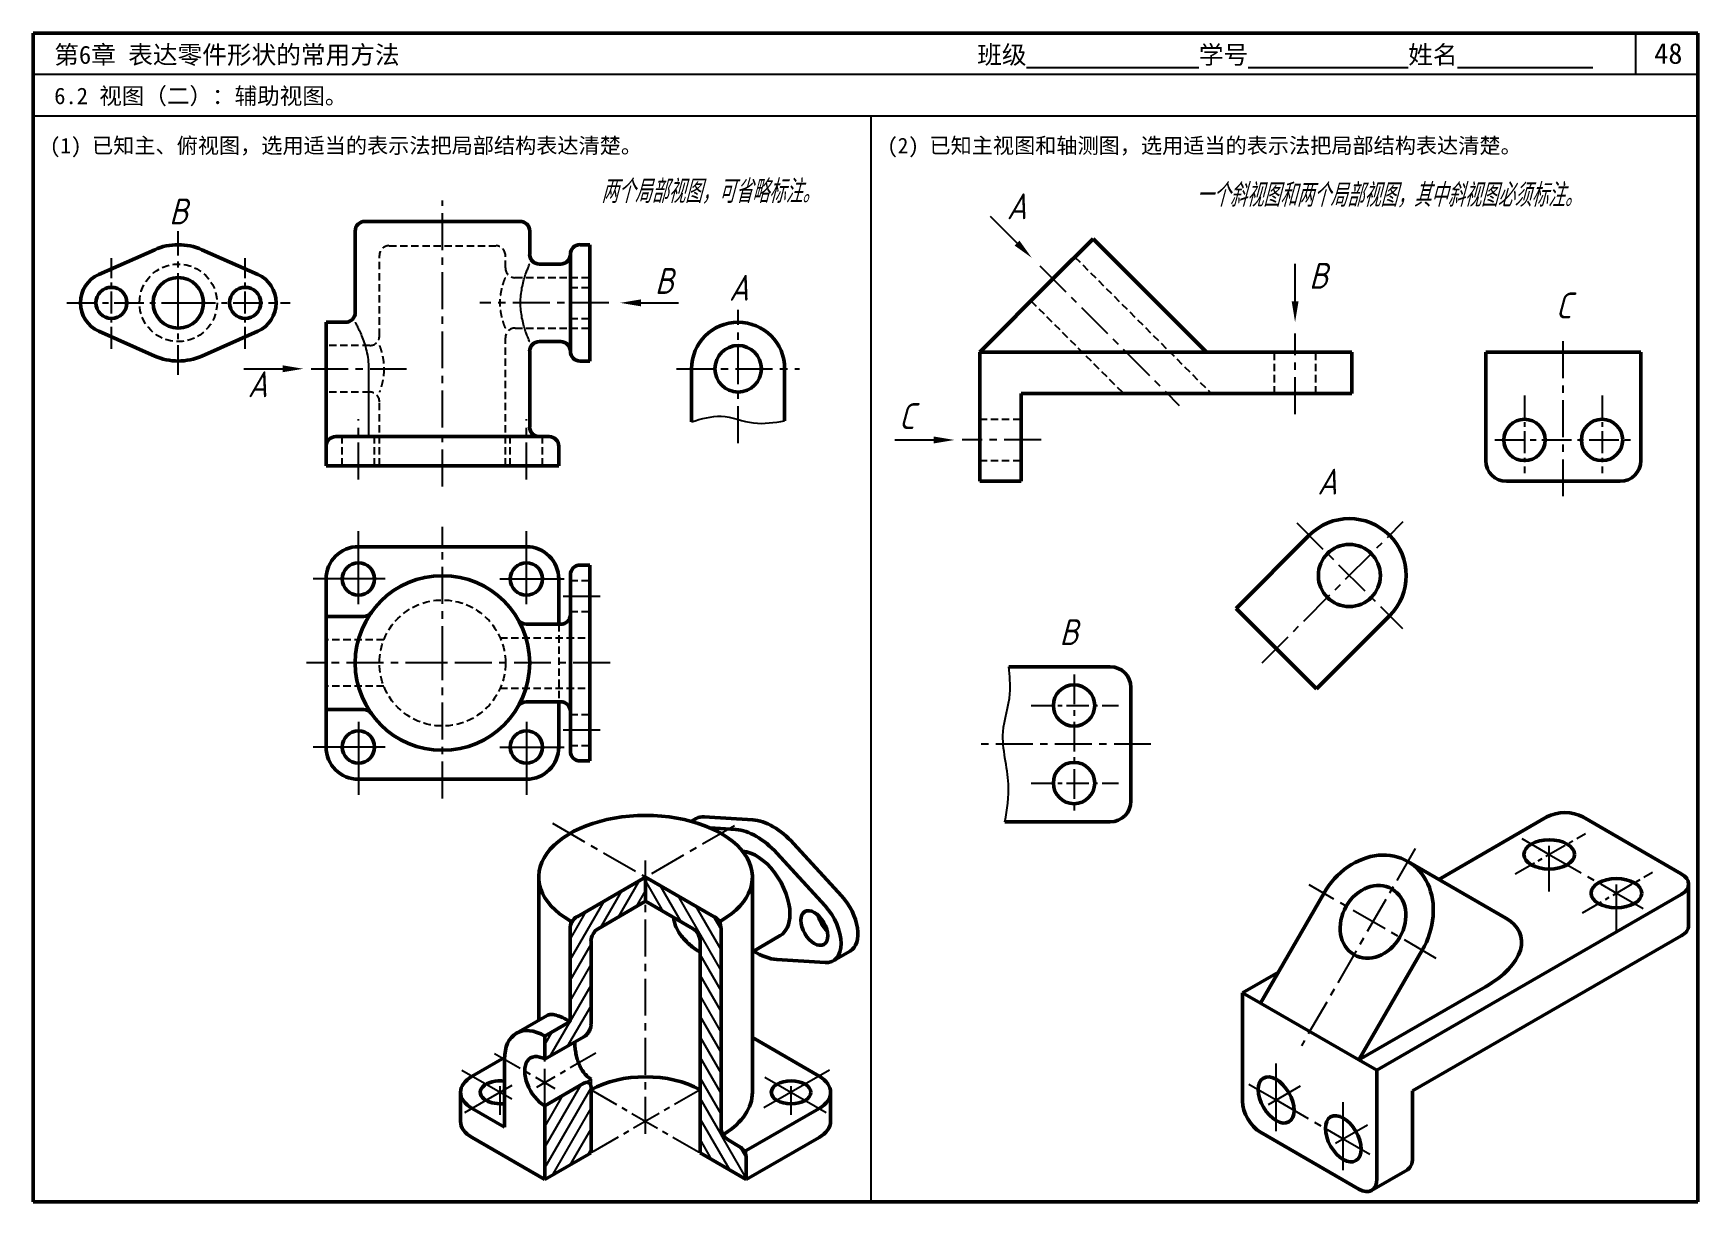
# Model space of a CAD drawing. Header units: millimetres. Extents: x 0 to 322, y 0 to 226.
import ezdxf

# ---------------------------------------------------------------- set-up
doc = ezdxf.new("R2010")
doc.units = ezdxf.units.MM
doc.header["$LTSCALE"] = 0.225
doc.linetypes.add('CENTER', pattern=[50.8, 31.75, -6.35, 6.35, -6.35])
doc.linetypes.add('HIDDEN', pattern=[9.525, 6.35, -3.175])
for name, color, linetype in [('点画线层', 7, 'CENTER'), ('答案', 1, 'Continuous'), ('虚线层', 7, 'HIDDEN')]:
    doc.layers.add(name, color=color, linetype=linetype)
doc.layers.add('粗实线层', color=7, linetype='Continuous', lineweight=50)
doc.styles.get("Standard").update_dxf_attribs({"font": 'gbeitc.shx', "height": 4.5, "bigfont": 'gbcbig.shx'})
doc.styles.add('宋体', font='SimSun.ttf', dxfattribs={"height": 3.5})

msp = doc.modelspace()

# ---------------------------------------------------------------- hatches: boundary and pattern name
h = msp.add_hatch()
h.set_pattern_fill('ANSI31', color=256, scale=0.625, angle=15, style=0)
h.set_pattern_definition([(60, (-248.7493, -127.3818), (-1.718519, 0.9921875), [])])
edge = h.paths.add_edge_path()
edge.add_line((118.45, 58.1), (118.45, 62.79))
edge.add_line((118.45, 62.79), (105.19, 55.13))
edge.add_ellipse((105.19, 53.57), major_axis=(-0.96, -1.66), ratio=0.57735, start_angle=225, end_angle=315)
edge.add_line((103.84, 52.79), (103.84, 34.85))
edge.add_line((103.84, 34.85), (98.97, 32.04))
edge.add_line((98.97, 32.04), (98.97, 27.54))
edge.add_line((98.97, 27.54), (106.54, 31.91))
edge.add_spline(control_points=[(106.54, 31.91), (106.72, 32.02), (106.9, 32.16), (107.22, 32.5), (107.37, 32.7), (107.62, 33.13), (107.72, 33.36), (107.83, 33.7), (107.85, 33.82), (107.89, 34.04), (107.9, 34.15), (107.9, 34.26)], knot_values=[-1.968518, -1.968518, -1.968518, -1.968518, -1.480212, -1.480212, -0.991906, -0.991906, -0.503601, -0.503601, -0.2518, -0.2518, 0, 0, 0, 0], degree=3, periodic=0)
edge.add_line((107.9, 34.26), (107.9, 50.44))
edge.add_ellipse((109.25, 51.23), major_axis=(-0.96, -1.66), ratio=0.57735, start_angle=225, end_angle=315, ccw=False)
edge.add_line((109.25, 52.79), (118.45, 58.1))
edge = h.paths.add_edge_path()
edge.add_spline(control_points=[(107.9, 22.13), (107.9, 22.34), (107.86, 22.52), (107.73, 22.82), (107.63, 22.93), (107.38, 23.08), (107.24, 23.11), (106.99, 23.09), (106.9, 23.07), (106.73, 23.01), (106.64, 22.97), (106.54, 22.91)], knot_values=[-1.968518, -1.968518, -1.968518, -1.968518, -1.480212, -1.480212, -0.991906, -0.991906, -0.503601, -0.503601, -0.2518, -0.2518, 0, 0, 0, 0], degree=3, periodic=0)
edge.add_line((106.54, 22.91), (98.97, 18.54))
edge.add_line((98.97, 18.54), (98.97, 4.29))
edge.add_line((98.97, 4.29), (107.9, 9.44))
edge.add_line((107.9, 9.44), (107.9, 22.13))
h = msp.add_hatch()
h.set_pattern_fill('ANSI31', color=256, scale=0.625, angle=75, style=0)
h.set_pattern_definition([(120, (-248.7493, -127.3818), (-1.718519, -0.9921875), [])])
edge = h.paths.add_edge_path()
edge.add_line((118.45, 62.79), (118.45, 58.1))
edge.add_line((118.45, 58.1), (127.65, 52.79))
edge.add_ellipse((127.65, 51.23), major_axis=(0.96, -1.66), ratio=0.57735, start_angle=45, end_angle=135, ccw=False)
edge.add_line((129.01, 50.44), (129.01, 9.44))
edge.add_line((129.01, 9.44), (137.94, 4.29))
edge.add_line((137.94, 4.29), (137.94, 8.35))
edge.add_ellipse((136.58, 9.13), major_axis=(0.96, -1.66), ratio=0.57735, start_angle=45, end_angle=134.9964)
edge.add_line((136.58, 10.69), (134.42, 11.94))
edge.add_line((134.42, 11.94), (133.07, 12.73))
edge.add_line((133.07, 12.73), (133.07, 14.29))
edge.add_line((133.07, 14.29), (133.07, 52.79))
edge.add_ellipse((131.71, 53.57), major_axis=(0.96, -1.66), ratio=0.57735, start_angle=45, end_angle=135)
edge.add_line((131.71, 55.13), (118.45, 62.79))

# ---------------------------------------------------------------- linework, layer by layer
at = {"lineweight": 50}
for p, q in [((322, 226), (0, 226)), ((0, 226), (0, 0)), ((322, 0), (322, 226)), ((0, 0), (322, 0))]:
    msp.add_line(p, q, dxfattribs=at)
for p, q in [((310, 218), (310, 226)), ((322, 218), (0, 218)), ((322, 210), (0, 210)), ((162, 210), (162, 0)), ((62.9, 115.56), (62.9, 129.69)), ((95.4, 115.56), (95.4, 129.69)), ((68.08, 120.45), (54.14, 120.45)), ((90.23, 120.45), (102.71, 120.45)), ((62.9, 92.84), (62.9, 78.7)), ((95.4, 92.84), (95.4, 78.7)), ((68.08, 87.95), (54.14, 87.95)), ((90.23, 87.95), (102.71, 87.95)), ((293.27, 59.97), (293.27, 68.86)), ((306.26, 52.47), (306.26, 61.36)), ((103.84, 54.35), (105.19, 55.13)), ((133.07, 54.35), (131.71, 55.13)), ((103.84, 52.79), (103.84, 54.35)), ((133.07, 52.79), (133.07, 54.35)), ((240.44, 13.62), (240.44, 26.74)), ((82.89, 25.44), (92.55, 19.87)), ((106.54, 22.91), (107.9, 23.69)), ((107.9, 23.69), (107.9, 22.13)), ((154.02, 25.45), (141.36, 18.14)), ((141.55, 24.08), (153.38, 17.25)), ((92.55, 22.46), (83.43, 17.19)), ((90.31, 16.81), (90.31, 22.34)), ((146.6, 16.81), (146.6, 22.34)), ((253.43, 6.12), (253.43, 19.24)), ((133.07, 14.29), (133.07, 12.73)), ((133.07, 12.73), (134.42, 11.94)), ((136.58, 10.69), (137.94, 9.91)), ((137.94, 9.91), (137.94, 8.35))]:
    msp.add_line(p, q)
at = {"layer": '点画线层'}
for p, q in [((79.15, 138.34), (79.15, 193.67)), ((194.7, 181.04), (221.71, 154.03)), ((111.37, 173.86), (86.39, 173.86)), ((244.11, 152.32), (244.11, 167.96)), ((53.75, 161.11), (72.21, 161.11)), ((62.9, 139.69), (62.9, 151.38)), ((95.4, 139.69), (95.4, 151.38)), ((194.97, 147.34), (179.72, 147.34)), ((79.15, 104.2), (79.15, 130.54)), ((102.52, 117.13), (110.1, 117.13)), ((79.15, 104.2), (52.87, 104.2)), ((79.15, 78), (79.15, 104.2)), ((111.58, 104.2), (79.15, 104.2)), ((102.52, 91.26), (110.1, 91.26)), ((100.43, 73.2), (118.45, 62.79)), ((135.68, 72.73), (118.45, 62.79)), ((267.37, 68.32), (245.33, 30.16)), ((287.98, 70.23), (293.27, 67.18)), ((118.45, 13.13), (118.45, 66.21)), ((293.27, 67.18), (306.26, 59.68)), ((271.43, 47.07), (246.83, 61.27)), ((306.26, 59.68), (311.43, 56.69)), ((98.97, 18.54), (98.97, 27.54)), ((235.16, 22.73), (240.44, 19.68)), ((238.96, 18.82), (245.89, 22.82)), ((240.44, 19.68), (253.43, 12.18)), ((251.95, 11.32), (258.88, 15.32)), ((253.43, 12.18), (258.6, 9.19))]:
    msp.add_line(p, q, dxfattribs=at)
at = {"layer": '点画线层', "ltscale": 0.6}
for p, q in [((286.71, 63.39), (300.27, 71.22)), ((299.7, 55.89), (313.26, 63.72))]:
    msp.add_line(p, q, dxfattribs=at)
at = {"layer": '点画线层', "ltscale": 0.8}
for p, q in [((89.23, 28.66), (100.93, 21.9)), ((108.84, 28.74), (97.36, 22.11)), ((107.9, 21.63), (129.01, 9.44)), ((129.01, 21.63), (107.9, 9.44))]:
    msp.add_line(p, q, dxfattribs=at)
at = {"layer": '答案'}
for p, q in [((190.33, 185.4), (185.18, 190.56)), ((244.11, 174.13), (244.11, 181.42)), ((26.49, 173.86), (29.53, 173.86)), ((117.54, 173.86), (124.83, 173.86)), ((40.73, 161.11), (48.23, 161.11)), ((166.7, 147.34), (174.2, 147.34))]:
    msp.add_line(p, q, dxfattribs=at)
at = {"layer": '答案', "linetype": 'CENTER', "ltscale": 0.8}
for p, q in [((28.05, 173.86), (28.05, 187.71)), ((6.52, 173.86), (26.49, 173.86)), ((28.05, 159.95), (28.05, 173.86)), ((29.53, 173.86), (49.72, 173.86)), ((282.73, 147.34), (309.34, 147.34)), ((201.34, 101.96), (201.34, 75.18))]:
    msp.add_line(p, q, dxfattribs=at)
at = {"layer": '答案', "lineweight": 50}
for p, q in [((23.49, 184.14), (12.68, 179.35)), ((43.42, 179.35), (32.62, 184.14)), ((12.68, 168.38), (23.49, 163.58)), ((32.62, 163.58), (43.42, 168.38)), ((280.99, 143.34), (280.99, 164.34)), ((284.99, 164.34), (280.99, 164.34)), ((306.99, 164.34), (284.99, 164.34)), ((310.99, 164.34), (306.99, 164.34)), ((310.99, 143.34), (310.99, 164.34)), ((127.36, 150.84), (127.36, 161.11)), ((145.36, 161.11), (145.36, 151.06)), ((284.99, 139.34), (306.99, 139.34)), ((232.69, 114.76), (246.83, 128.9)), ((248.25, 99.2), (232.69, 114.76)), ((248.25, 99.2), (262.39, 113.35)), ((188.7, 103.48), (208.34, 103.48)), ((212.34, 99.48), (212.34, 77.48)), ((208.34, 73.48), (187.97, 73.48))]:
    msp.add_line(p, q, dxfattribs=at)
at = {"layer": '答案', "linetype": 'CENTER', "ltscale": 0.6}
for p, q in [((15.11, 164.94), (15.11, 182.51)), ((40.99, 164.94), (40.99, 182.51)), ((288.49, 155.91), (288.49, 140.92)), ((303.49, 155.91), (303.49, 140.92)), ((193.04, 95.98), (209.95, 95.98)), ((193.04, 80.98), (209.95, 80.98))]:
    msp.add_line(p, q, dxfattribs=at)
at = {"layer": '答案', "linetype": 'CENTER'}
for p, q in [((136.36, 146.72), (136.36, 172.53)), ((295.99, 136.44), (295.99, 167.2)), ((124.45, 161.11), (148.25, 161.11)), ((237.72, 104.23), (265.02, 131.54)), ((244.44, 131.29), (264.86, 110.88)), ((216.22, 88.48), (182.82, 88.48))]:
    msp.add_line(p, q, dxfattribs=at)
at = {"layer": '答案', "linetype": 'HIDDEN'}
msp.add_circle((28.05, 173.86), 7.5, dxfattribs=at)
at = {"layer": '答案', "lineweight": 50}
for centre, radius in [((28.05, 173.86), 4.88), ((15.11, 173.86), 3), ((40.99, 173.86), 3), ((136.36, 161.11), 4.5), ((288.49, 147.34), 4), ((303.49, 147.34), 4), ((254.61, 121.12), 6), ((201.34, 95.98), 4), ((201.34, 80.98), 4)]:
    msp.add_circle(centre, radius, dxfattribs=at)
for centre, radius, start, end in [((28.05, 173.86), 11.25, 66.0589, 113.9411), ((15.11, 173.86), 6, 113.9411, 246.0589), ((40.99, 173.86), 6, 293.9411, 66.0589), ((136.36, 161.11), 9, 0, 180), ((28.05, 173.86), 11.25, 246.0589, 293.9411), ((284.99, 143.34), 4, 180, 270), ((306.99, 143.34), 4, 270, 0), ((254.61, 121.12), 11, 315, 135), ((208.34, 99.48), 4, 0, 90), ((208.34, 77.48), 4, 270, 0)]:
    msp.add_arc(centre, radius, start, end, dxfattribs=at)
at = {"layer": '答案'}
for points in [[(127.36, 150.84), (133.06, 151.93), (139.35, 150.63), (145.36, 151.06)], [(187.97, 73.48), (188.66, 80.76), (187.61, 90.87), (188.94, 98.25), (188.7, 103.48)]]:
    msp.add_spline(points, degree=3, dxfattribs=at)
for points in [[(189.86, 184.93), (190.8, 185.88), (193.16, 182.58)], [(117.54, 174.53), (117.54, 173.19), (113.54, 173.86)], [(243.45, 174.13), (244.78, 174.13), (244.11, 170.13)], [(48.23, 161.78), (48.23, 160.44), (52.23, 161.11)], [(174.2, 148.01), (174.2, 146.67), (178.2, 147.34)]]:
    msp.add_solid(points, dxfattribs=at)
at = {"layer": '粗实线层'}
for p, q in [((62.28, 171.99), (62.28, 187.74)), ((64.15, 189.61), (94.15, 189.61)), ((96.03, 183.24), (96.03, 187.74)), ((105.78, 185.11), (107.65, 185.11)), ((107.65, 162.61), (107.65, 185.11)), ((197.26, 178.48), (205.03, 186.26)), ((205.03, 186.26), (226.96, 164.34)), ((97.9, 181.36), (102.03, 181.36)), ((103.9, 164.49), (103.9, 183.24)), ((183.11, 164.34), (197.26, 178.48)), ((56.65, 170.11), (56.65, 142.36)), ((60.4, 170.11), (56.65, 170.11)), ((96.03, 149.86), (96.03, 164.49)), ((97.9, 166.36), (102.03, 166.36)), ((183.11, 143.34), (183.11, 164.34)), ((251.11, 164.34), (183.11, 164.34)), ((255.11, 164.34), (251.11, 164.34)), ((255.11, 156.34), (255.11, 164.34)), ((105.78, 162.61), (107.65, 162.61)), ((191.11, 143.34), (191.11, 156.34)), ((191.11, 156.34), (251.11, 156.34)), ((251.11, 156.34), (255.11, 156.34)), ((99.78, 147.99), (58.53, 147.99)), ((101.65, 142.36), (101.65, 146.11)), ((56.65, 142.36), (62.9, 142.36)), ((62.9, 142.36), (95.4, 142.36)), ((95.4, 142.36), (101.65, 142.36)), ((183.11, 143.34), (183.11, 139.34)), ((191.11, 139.34), (191.11, 143.34)), ((183.11, 139.34), (191.11, 139.34)), ((62.9, 126.7), (95.4, 126.7)), ((105.78, 123.13), (107.65, 123.13)), ((107.65, 85.26), (107.65, 123.13)), ((56.65, 113.2), (56.65, 120.45)), ((101.65, 120.45), (101.65, 111.7)), ((103.9, 87.13), (103.9, 121.26)), ((56.65, 113.2), (56.65, 95.2)), ((63.88, 113.2), (56.65, 113.2)), ((95.39, 111.7), (102.03, 111.7)), ((95.39, 96.7), (102.03, 96.7)), ((101.65, 96.7), (101.65, 87.95)), ((56.65, 87.95), (56.65, 95.2)), ((63.88, 95.2), (56.65, 95.2)), ((105.78, 85.26), (107.65, 85.26)), ((95.4, 81.7), (62.9, 81.7)), ((127.3, 73.57), (128.26, 74.12)), ((139.18, 73.85), (129.82, 74.46)), ((271.91, 62.35), (292.83, 74.43)), ((299.76, 74.43), (318.81, 63.43)), ((135.93, 71.98), (130.93, 72.3)), ((156.45, 59.09), (147.09, 69.29)), ((153.2, 57.21), (143.84, 67.41)), ((265.92, 65.81), (284.9, 54.85)), ((97.78, 35.08), (97.78, 62.79)), ((105.19, 55.13), (118.45, 62.79)), ((118.45, 58.1), (118.45, 62.79)), ((118.45, 62.79), (131.71, 55.13)), ((139.12, 21.16), (139.12, 62.79)), ((320.25, 53.43), (320.25, 61.43)), ((118.45, 58.1), (109.25, 52.79)), ((127.65, 52.79), (118.45, 58.1)), ((249.65, 59.64), (237.41, 38.43)), ((318.81, 59.43), (259.92, 25.43)), ((103.84, 34.85), (103.84, 52.79)), ((133.07, 52.79), (133.07, 14.29)), ((107.9, 50.44), (107.9, 34.26)), ((129.01, 9.44), (129.01, 50.44)), ((139.12, 48.36), (144.48, 51.46)), ((154.76, 46.58), (158.01, 48.46)), ((256.46, 27.43), (268.71, 48.64)), ((266.85, 21.43), (318.81, 51.43)), ((143.84, 46.85), (153.2, 46.24)), ((233.94, 40.43), (240.87, 44.43)), ((233.94, 19.43), (233.94, 40.43)), ((237.41, 38.43), (233.94, 40.43)), ((280.95, 41.57), (256.46, 27.43)), ((99.41, 36.02), (93.46, 32.58)), ((256.46, 27.43), (237.41, 38.43)), ((98.97, 32.04), (103.84, 34.85)), ((98.97, 27.54), (98.97, 32.04)), ((106.54, 31.91), (98.97, 27.54)), ((139.12, 31.73), (152.01, 24.29)), ((84.89, 24.29), (91.18, 27.92)), ((91.17, 14.41), (91.17, 27.54)), ((259.92, 25.43), (256.46, 27.43)), ((98.97, 18.54), (106.54, 22.91)), ((259.92, 4.43), (259.92, 25.43)), ((82.65, 15.54), (82.65, 21.16)), ((107.9, 22.13), (107.9, 9.44)), ((154.25, 15.54), (154.25, 21.16)), ((266.85, 8.43), (266.85, 21.43)), ((91.17, 14.41), (84.89, 18.04)), ((98.97, 4.29), (98.97, 18.54)), ((152.01, 18.04), (137.94, 9.91)), ((237.41, 13.43), (256.46, 2.43)), ((84.89, 12.41), (98.97, 4.29)), ((134.42, 11.94), (136.58, 10.69)), ((137.94, 4.29), (152.01, 12.41)), ((107.9, 9.44), (98.97, 4.29)), ((137.94, 4.29), (129.01, 9.44)), ((137.94, 8.35), (137.94, 4.29)), ((258.91, 2.18), (265.84, 6.18))]:
    msp.add_line(p, q, dxfattribs=at)
at = {"layer": '粗实线层', "lineweight": -3}
msp.add_line((64.88, 161.11), (64.88, 147.99), dxfattribs=at)
at = {"layer": '粗实线层'}
for centre, radius in [((62.9, 120.45), 3.12), ((95.4, 120.45), 3.12), ((79.15, 104.2), 16.88), ((62.9, 87.95), 3.12), ((95.4, 87.95), 3.12)]:
    msp.add_circle(centre, radius, dxfattribs=at)
for centre, radius, start, end in [((64.15, 187.74), 1.88, 90, 180), ((94.15, 187.74), 1.88, 0, 90), ((105.78, 183.24), 1.88, 90, 180), ((97.9, 183.24), 1.88, 180, 270), ((102.03, 183.24), 1.88, 270, 0), ((60.4, 171.99), 1.88, 270, 0), ((97.9, 164.49), 1.88, 90, 180), ((102.03, 164.49), 1.88, 0, 90), ((105.78, 164.49), 1.88, 180, 270), ((97.9, 149.86), 1.88, 180, 270), ((58.53, 146.11), 1.88, 90, 180), ((99.78, 146.11), 1.88, 0, 90), ((62.9, 120.45), 6.25, 90, 180), ((95.4, 120.45), 6.25, 0, 90), ((105.78, 121.26), 1.88, 90, 180), ((63.88, 115.07), 1.88, 270, 324.5495), ((102.03, 113.57), 1.88, 270, 0), ((95.39, 113.57), 1.88, 210, 270), ((95.39, 94.82), 1.88, 90, 150), ((102.03, 94.82), 1.88, 0, 90), ((63.88, 93.32), 1.88, 35.4505, 90), ((62.9, 87.95), 6.25, 180, 270), ((95.4, 87.95), 6.25, 270, 0), ((105.78, 87.13), 1.88, 180, 270)]:
    msp.add_arc(centre, radius, start, end, dxfattribs=at)
for centre, major_axis, ratio, start_param, end_param in [((118.45, 62.79), (-20.67, 0), 0.57735, 2.356194, 7.068583), ((131.93, 67.76), (-3.67, 6.36), 0.57735, 5.915638, 6.283185), ((296.3, 72.43), (4.9, 0), 0.57735, 0.785398, 2.356194), ((139.89, 59.41), (-6.89, 11.93), 0.57735, 5.079936, 5.915638), ((143.13, 61.29), (-6.89, 11.93), 0.57735, 5.079936, 5.915638), ((139.89, 59.41), (4.59, -7.95), 0.57735, 0.785398, 2.780063), ((259.18, 54.14), (6.74, 11.67), 0.816497, 4.712389, 7.853982), ((315.35, 61.43), (4.9, 0), 0.57735, 5.497787, 7.068583), ((154.34, 54.82), (3.67, -6.36), 0.57735, 0, 1.938344), ((105.19, 53.57), (-0.96, -1.66), 0.57735, 3.926991, 5.497787), ((131.71, 53.57), (0.96, -1.66), 0.57735, 0.785398, 2.356194), ((139.89, 59.41), (4.59, -7.95), 0.57735, 0, 0.785398), ((154.34, 54.82), (1.84, -3.18), 0.57735, 4.225694, 5.199084), ((151.09, 52.94), (3.67, -6.36), 0.57735, 5.915638, 8.221529), ((271.43, 47.07), (16.34, 4.38), 0.517638, 5.190047, 6.760844), ((109.25, 51.23), (-0.96, -1.66), 0.57735, 3.926991, 5.497787), ((127.65, 51.23), (0.96, -1.66), 0.57735, 0.785398, 2.356194), ((315.35, 53.43), (4.9, 0), 0.57735, 5.497787, 6.283185), ((139.89, 59.41), (6.89, -11.93), 0.57735, 5.442117, 5.915638), ((98.97, 23.04), (5.51, -9.55), 0.57735, 2.356194, 3.926991), ((98.97, 23.04), (2.76, -4.77), 0.57735, 2.356194, 5.497787), ((90.31, 21.16), (-7.65, 0), 0.57735, 5.497787, 7.068583), ((90.31, 21.16), (3.83, 0), 0.57735, 1.342545, 3.926991), ((118.45, 15.54), (14.93, 0), 0.57735, 0.785398, 2.356194), ((146.6, 21.16), (7.65, 0), 0.57735, 5.497787, 7.068583), ((90.31, 21.16), (3.83, 0), 0.57735, 3.926991, 4.94064), ((118.45, 21.16), (-20.67, 0), 0.57735, 2.404024, 3.141593), ((237.41, 17.43), (-2.45, 4.24), 0.57735, 0.785398, 2.356194), ((90.31, 15.54), (-7.65, 0), 0.57735, 0, 0.785398), ((134.42, 13.51), (0.96, -1.66), 0.57735, 3.926991, 5.497787), ((146.6, 15.54), (7.65, 0), 0.57735, 5.497787, 6.283185), ((136.58, 9.13), (0.96, -1.66), 0.57735, 0.785398, 2.356194), ((263.39, 10.43), (2.45, -4.24), 0.57735, 0, 0.785398), ((256.46, 6.43), (2.45, -4.24), 0.57735, 5.497787, 7.068583)]:
    msp.add_ellipse(centre, major_axis=major_axis, ratio=ratio, start_param=start_param, end_param=end_param, dxfattribs=at)
for centre, major_axis, ratio in [((293.27, 67.18), (4.9, 0), 0.57735), ((259.18, 54.14), (-3.67, -6.36), 0.816497), ((306.26, 59.68), (4.9, 0), 0.57735), ((151.09, 52.94), (1.84, -3.18), 0.57735), ((146.6, 21.16), (3.83, 0), 0.57735), ((240.44, 19.68), (2.45, -4.24), 0.57735), ((253.43, 12.18), (2.45, -4.24), 0.57735)]:
    msp.add_ellipse(centre, major_axis=major_axis, ratio=ratio, dxfattribs=at)
at = {"layer": '粗实线层', "lineweight": -3}
for points, knots in [([(96.03, 166.36), (96.03, 166.36), (96.01, 166.41), (95.92, 166.6), (95.86, 166.75), (95.7, 167.13), (95.6, 167.37), (95.39, 167.92), (95.28, 168.23), (95.06, 168.89), (94.95, 169.26), (94.73, 170.07), (94.63, 170.51), (94.46, 171.43), (94.39, 171.92), (94.29, 172.89), (94.27, 173.38), (94.27, 174.34), (94.29, 174.83), (94.39, 175.81), (94.46, 176.29), (94.63, 177.21), (94.73, 177.65), (94.95, 178.46), (95.06, 178.84), (95.28, 179.49), (95.39, 179.8), (95.6, 180.35), (95.7, 180.59), (95.86, 180.98), (95.92, 181.12), (96.01, 181.32), (96.03, 181.36), (96.03, 181.36)], [9.182073, 9.182073, 9.182073, 9.182073, 10.32891, 10.32891, 11.475747, 11.475747, 12.622585, 12.622585, 13.769422, 13.769422, 14.918103, 14.918103, 16.066784, 16.066784, 17.215465, 17.215465, 18.364146, 18.364146, 19.512827, 19.512827, 20.661508, 20.661508, 21.810189, 21.810189, 22.95887, 22.95887, 24.105708, 24.105708, 25.252545, 25.252545, 26.399382, 26.399382, 27.546219, 27.546219, 27.546219, 27.546219]), ([(62.28, 170.11), (62.28, 170.11), (62.31, 170.06), (62.43, 169.82), (62.52, 169.64), (62.76, 169.18), (62.9, 168.89), (63.2, 168.24), (63.36, 167.87), (63.68, 167.08), (63.85, 166.64), (64.18, 165.67), (64.33, 165.14), (64.59, 164.04), (64.7, 163.46), (64.84, 162.29), (64.88, 161.69), (64.88, 161.11)], [-7.404342, -7.404342, -7.404342, -7.404342, -6.480502, -6.480502, -5.556662, -5.556662, -4.632822, -4.632822, -3.708982, -3.708982, -2.781736, -2.781736, -1.854491, -1.854491, -0.927245, -0.927245, 0, 0, 0, 0])]:
    msp.add_open_spline(points, degree=3, knots=knots, dxfattribs=at)
at = {"layer": '粗实线层'}
for points, knots in [([(123.91, 54.95), (123.91, 54.68), (123.95, 54.38), (124.1, 53.75), (124.21, 53.41), (124.52, 52.74), (124.7, 52.41), (125.12, 51.76), (125.35, 51.45), (125.83, 50.87), (126.1, 50.58), (126.66, 50.02), (126.96, 49.75), (127.56, 49.25), (127.86, 49.01), (128.45, 48.6), (128.74, 48.41), (129.01, 48.26)], [0.086156, 0.086156, 0.086156, 0.086156, 0.744037, 0.744037, 1.488075, 1.488075, 2.232112, 2.232112, 2.97615, 2.97615, 3.719435, 3.719435, 4.462719, 4.462719, 5.206004, 5.206004, 5.949289, 5.949289, 5.949289, 5.949289]), ([(99.41, 36.02), (99.61, 36.14), (99.85, 36.2), (100.43, 36.22), (100.76, 36.17), (101.52, 35.97), (101.94, 35.81), (102.85, 35.4), (103.34, 35.14), (103.84, 34.85)], [-11.099702, -11.099702, -11.099702, -11.099702, -10.175862, -10.175862, -9.252022, -9.252022, -8.328182, -8.328182, -7.404342, -7.404342, -7.404342, -7.404342]), ([(107.9, 34.26), (107.9, 34.15), (107.89, 34.04), (107.85, 33.82), (107.83, 33.7), (107.72, 33.36), (107.62, 33.13), (107.37, 32.7), (107.22, 32.5), (106.9, 32.16), (106.72, 32.02), (106.54, 31.91)], [-1.968518, -1.968518, -1.968518, -1.968518, -1.716717, -1.716717, -1.464917, -1.464917, -0.976611, -0.976611, -0.488306, -0.488306, 0, 0, 0, 0]), ([(107.9, 23.69), (107.65, 23.84), (107.4, 24.02), (106.94, 24.45), (106.71, 24.69), (106.3, 25.24), (106.11, 25.54), (105.78, 26.17), (105.63, 26.49), (105.38, 27.14), (105.27, 27.48), (105.08, 28.19), (105, 28.55), (104.87, 29.26), (104.82, 29.61), (104.76, 30.28), (104.75, 30.59), (104.75, 30.88)], [5.480943, 5.480943, 5.480943, 5.480943, 6.165816, 6.165816, 6.850688, 6.850688, 7.53556, 7.53556, 8.220433, 8.220433, 8.905796, 8.905796, 9.59116, 9.59116, 10.276523, 10.276523, 10.961887, 10.961887, 10.961887, 10.961887]), ([(106.54, 22.91), (106.64, 22.97), (106.73, 23.01), (106.9, 23.07), (106.99, 23.09), (107.24, 23.11), (107.38, 23.08), (107.63, 22.93), (107.73, 22.82), (107.86, 22.52), (107.9, 22.34), (107.9, 22.13)], [-1.968518, -1.968518, -1.968518, -1.968518, -1.716717, -1.716717, -1.464917, -1.464917, -0.976611, -0.976611, -0.488306, -0.488306, 0, 0, 0, 0])]:
    msp.add_open_spline(points, degree=3, knots=knots, dxfattribs=at)
at = {"layer": '虚线层'}
for p, q in [((68.84, 184.92), (89.46, 184.92)), ((66.96, 167.49), (66.96, 183.05)), ((91.34, 180.61), (91.34, 183.05)), ((201.5, 182.72), (227.88, 156.34)), ((93.21, 178.74), (107.65, 178.74)), ((103.9, 176.86), (107.65, 176.86)), ((193.01, 174.24), (210.91, 156.34)), ((103.9, 170.86), (107.65, 170.86)), ((93.21, 168.99), (107.65, 168.99)), ((65.09, 165.61), (56.65, 165.61)), ((91.34, 142.36), (91.34, 167.11)), ((240.11, 156.34), (240.11, 164.34)), ((248.11, 156.34), (248.11, 164.34)), ((65.09, 156.61), (56.65, 156.61)), ((66.96, 142.36), (66.96, 154.74)), ((183.11, 151.34), (191.11, 151.34)), ((59.78, 142.36), (59.78, 147.99)), ((66.03, 142.36), (66.03, 147.99)), ((92.28, 142.36), (92.28, 147.99)), ((98.53, 142.36), (98.53, 147.99)), ((183.11, 143.34), (191.11, 143.34)), ((103.9, 120.13), (107.65, 120.13)), ((103.9, 114.13), (107.65, 114.13)), ((101.65, 111.7), (101.65, 96.7)), ((67.83, 108.7), (56.65, 108.7)), ((90.32, 109.07), (107.65, 109.07)), ((67.83, 99.7), (56.65, 99.7)), ((90.32, 99.32), (107.65, 99.32)), ((103.9, 94.26), (107.65, 94.26)), ((103.9, 88.26), (107.65, 88.26))]:
    msp.add_line(p, q, dxfattribs=at)
msp.add_circle((79.15, 104.2), 12.19, dxfattribs=at)
for centre, start, end in [((68.84, 183.05), 90, 180), ((89.46, 183.05), 0, 90), ((93.21, 180.61), 180, 270), ((65.09, 167.49), 270, 0), ((93.21, 167.11), 90, 180), ((65.09, 154.74), 0, 90)]:
    msp.add_arc(centre, 1.88, start, end, dxfattribs=at)
for points, knots in [([(91.34, 168.99), (91.34, 168.99), (91.33, 169.02), (91.28, 169.14), (91.24, 169.24), (91.15, 169.49), (91.09, 169.64), (90.97, 170), (90.91, 170.2), (90.78, 170.63), (90.71, 170.87), (90.59, 171.4), (90.53, 171.69), (90.43, 172.29), (90.39, 172.6), (90.34, 173.23), (90.32, 173.55), (90.32, 174.17), (90.34, 174.49), (90.39, 175.12), (90.43, 175.44), (90.53, 176.04), (90.59, 176.32), (90.71, 176.85), (90.78, 177.09), (90.91, 177.52), (90.97, 177.72), (91.09, 178.08), (91.15, 178.24), (91.24, 178.49), (91.28, 178.58), (91.33, 178.71), (91.34, 178.74), (91.34, 178.74)], [5.949289, 5.949289, 5.949289, 5.949289, 6.692574, 6.692574, 7.435858, 7.435858, 8.179143, 8.179143, 8.922428, 8.922428, 9.666465, 9.666465, 10.410503, 10.410503, 11.15454, 11.15454, 11.898578, 11.898578, 12.642615, 12.642615, 13.386653, 13.386653, 14.13069, 14.13069, 14.874727, 14.874727, 15.618012, 15.618012, 16.361297, 16.361297, 17.104582, 17.104582, 17.847866, 17.847866, 17.847866, 17.847866]), ([(66.96, 165.61), (66.96, 165.61), (66.97, 165.58), (67.02, 165.47), (67.05, 165.38), (67.13, 165.15), (67.18, 165.01), (67.28, 164.68), (67.33, 164.49), (67.44, 164.1), (67.5, 163.87), (67.6, 163.38), (67.65, 163.12), (67.74, 162.56), (67.77, 162.28), (67.81, 161.69), (67.83, 161.4), (67.83, 161.11)], [16.44283, 16.44283, 16.44283, 16.44283, 17.127702, 17.127702, 17.812575, 17.812575, 18.497447, 18.497447, 19.18232, 19.18232, 19.867683, 19.867683, 20.553046, 20.553046, 21.23841, 21.23841, 21.923773, 21.923773, 21.923773, 21.923773]), ([(67.83, 161.11), (67.83, 160.83), (67.81, 160.53), (67.77, 159.95), (67.74, 159.66), (67.65, 159.11), (67.6, 158.84), (67.5, 158.35), (67.44, 158.13), (67.33, 157.73), (67.28, 157.54), (67.18, 157.22), (67.13, 157.07), (67.05, 156.84), (67.02, 156.75), (66.97, 156.64), (66.96, 156.61), (66.96, 156.61)], [0, 0, 0, 0, 0.685363, 0.685363, 1.370727, 1.370727, 2.05609, 2.05609, 2.741454, 2.741454, 3.426326, 3.426326, 4.111199, 4.111199, 4.796071, 4.796071, 5.480943, 5.480943, 5.480943, 5.480943])]:
    msp.add_open_spline(points, degree=3, knots=knots, dxfattribs=at)

# ---------------------------------------------------------------- texts
at = {"style": '宋体'}
for s, height, p in [('第6章 表达零件形状的常用方法', 3.5, (4.05, 220.1)), ('班级%%U              %%U学号%%U             %%U姓名%%U           ', 3.5, (182.61, 220.1)), ('48', 4, (313.6, 220.1)), ('6.2 视图（二）：辅助视图。', 3.2, (4.05, 212.29)), ('(1) 已知主、俯视图，选用适当的表示法把局部结构表达清楚。', 3, (3.21, 202.79)), ('(2) 已知主视图和轴测图，选用适当的表示法把局部结构表达清楚。', 3, (165.21, 202.79))]:
    msp.add_text(s, height=height, dxfattribs=at).set_placement(p)
at = {"layer": '答案'}
for s, height, p in [('两个局部视图，可省略标注。', 4.5, (109.84, 193.17)), ('一个斜视图和两个局部视图，其中斜视图必须标注。', 4.5, (224.94, 192.45)), ('B', 5, (26.28, 189.04)), ('A', 5, (188.33, 190.03)), ('B', 5, (120.25, 175.6)), ('B', 5, (246.82, 176.59)), ('A', 5, (134.58, 174.27)), ('C', 5, (294.52, 170.86)), ('A', 5, (41.47, 155.61)), ('C', 5, (167.44, 149.46)), ('A', 5, (248.42, 136.78)), ('B', 5, (198.53, 107.66))]:
    msp.add_text(s, height=height, dxfattribs=at).set_placement(p)

doc.saveas('drawing.dxf')
